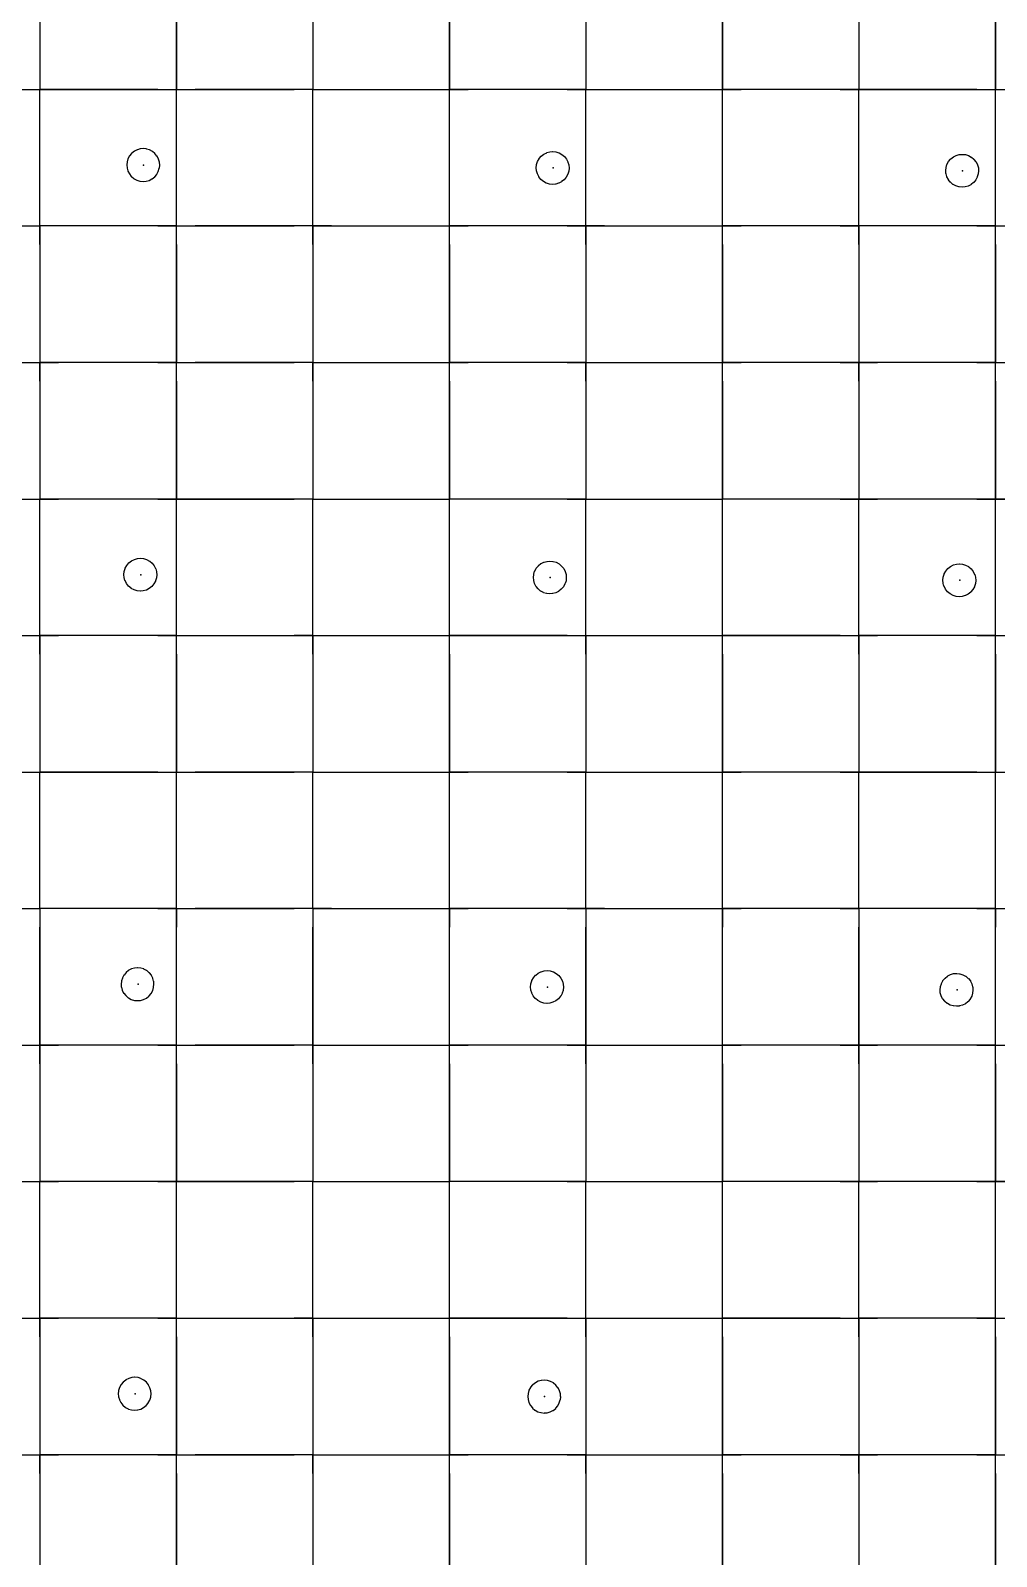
# Model space of a CAD drawing. Header units: metres. Extents: x 0 to 438, y -24 to 612.
# Drawn here: x 197.4 to 261.1, y 317.3 to 417.9 of the extents above; entities that cross this region are included whole.
import ezdxf

# ---------------------------------------------------------------- set-up
doc = ezdxf.new("R2010")
doc.units = ezdxf.units.M
doc.layers.add('LAYER_01_CUT', color=7, linetype='Continuous')
doc.layers.add('LAYER_04_GRID', color=7, linetype='Continuous')

msp = doc.modelspace()

# ---------------------------------------------------------------- linework, layer by layer
at = {"layer": 'LAYER_01_CUT'}
for points in [[(198, 424.23), (198, 423), (198, 415.23), (198, 414), (199.23, 414), (207, 414), (207, 415.23), (207, 423), (207, 424.23), (207, 432), (207, 433.23)], [(216, 424.23), (216, 423), (216, 415.23), (216, 414), (217.23, 414), (225, 414), (225, 415.23), (225, 423), (225, 424.23), (225, 432), (225, 433.23)], [(234, 424.23), (234, 423), (234, 415.23), (234, 414), (235.23, 414), (243, 414), (243, 415.23), (243, 423), (243, 424.23), (243, 432), (243, 433.23)], [(252, 424.23), (252, 423), (252, 415.23), (252, 414), (253.23, 414), (261, 414), (261, 415.23), (261, 423), (261, 424.23), (261, 432), (261, 433.23)], [(198, 421.77), (198, 414)], [(207, 421.77), (207, 414)], [(216, 421.77), (216, 414)], [(225, 421.77), (225, 414)], [(234, 421.77), (234, 414)], [(243, 421.77), (243, 414)], [(252, 421.77), (252, 414)], [(261, 421.77), (261, 414)], [(190.23, 414), (198, 414)], [(196.77, 414), (198, 414)], [(205.77, 414), (198, 414)], [(198, 406.23), (198, 414)], [(198, 412.77), (198, 414)], [(205.77, 414), (207, 414)], [(207, 406.23), (207, 414)], [(207, 412.77), (207, 414)], [(207, 414), (208.23, 414)], [(207, 414), (214.77, 414)], [(216, 414), (208.23, 414)], [(216, 414), (214.77, 414)], [(216, 406.23), (216, 414)], [(216, 412.77), (216, 414)], [(216, 414), (223.77, 414)], [(223.77, 414), (225, 414)], [(232.77, 414), (225, 414)], [(225, 406.23), (225, 414)], [(225, 412.77), (225, 414)], [(225, 414), (226.23, 414)], [(234, 414), (226.23, 414)], [(232.77, 414), (234, 414)], [(234, 406.23), (234, 414)], [(234, 412.77), (234, 414)], [(234, 414), (241.77, 414)], [(241.77, 414), (243, 414)], [(250.77, 414), (243, 414)], [(243, 406.23), (243, 414)], [(243, 412.77), (243, 414)], [(243, 414), (244.23, 414)], [(252, 414), (244.23, 414)], [(250.77, 414), (252, 414)], [(259.77, 414), (252, 414)], [(252, 406.23), (252, 414)], [(252, 412.77), (252, 414)], [(259.77, 414), (261, 414)], [(261, 406.23), (261, 414)], [(261, 412.77), (261, 414)], [(261, 414), (262.23, 414)], [(261, 414), (268.77, 414)], [(198, 405), (198, 412.77)], [(207, 405), (207, 412.77)], [(216, 405), (216, 412.77)], [(225, 405), (225, 412.77)], [(234, 405), (234, 412.77)], [(243, 405), (243, 412.77)], [(252, 405), (252, 412.77)], [(261, 405), (261, 412.77)], [(204.06, 409.79), (204.05, 409.78), (203.92, 409.62), (203.91, 409.62), (203.81, 409.43), (203.81, 409.42), (203.75, 409.23), (203.75, 409.22), (203.73, 409.02), (203.73, 409.01), (203.75, 408.83), (203.75, 408.82), (203.8, 408.63), (203.8, 408.62), (203.9, 408.43), (203.9, 408.43), (204.03, 408.26), (204.04, 408.25), (204.2, 408.12), (204.21, 408.11), (204.39, 408.01), (204.4, 408.01), (204.6, 407.95), (204.61, 407.95), (204.81, 407.93), (204.81, 407.93), (205, 407.95), (205.01, 407.95), (205.2, 408), (205.21, 408), (205.39, 408.1), (205.4, 408.1), (205.57, 408.23), (205.57, 408.24), (205.71, 408.4), (205.71, 408.41), (205.81, 408.59), (205.81, 408.6), (205.87, 408.8), (205.88, 408.81), (205.9, 409), (205.9, 409.01), (205.88, 409.2), (205.88, 409.21), (205.82, 409.4), (205.82, 409.41), (205.73, 409.59), (205.72, 409.6), (205.59, 409.77), (205.59, 409.77), (205.42, 409.91), (205.42, 409.91), (205.23, 410.01), (205.22, 410.01), (205.03, 410.07), (205.02, 410.08), (204.82, 410.1), (204.81, 410.1), (204.63, 410.08), (204.62, 410.08), (204.43, 410.02), (204.42, 410.02), (204.23, 409.93), (204.23, 409.92), (204.06, 409.79)], [(232.39, 407.91), (232.21, 407.82), (232.2, 407.81), (232.01, 407.76), (232, 407.76), (231.81, 407.74), (231.8, 407.74), (231.61, 407.76), (231.6, 407.76), (231.4, 407.82), (231.39, 407.83), (231.21, 407.93), (231.2, 407.93), (231.04, 408.07), (231.03, 408.07), (230.9, 408.24), (230.9, 408.25), (230.8, 408.43), (230.8, 408.44), (230.75, 408.63), (230.75, 408.64), (230.73, 408.83), (230.73, 408.83), (230.75, 409.03), (230.75, 409.04), (230.81, 409.24), (230.81, 409.24), (230.91, 409.43), (230.92, 409.44), (231.05, 409.6), (231.06, 409.61), (231.23, 409.74), (231.23, 409.74), (231.42, 409.83), (231.43, 409.84), (231.62, 409.89), (231.62, 409.89), (231.81, 409.91), (231.82, 409.91), (232.02, 409.89), (232.03, 409.89), (232.22, 409.83), (232.23, 409.83), (232.42, 409.72), (232.42, 409.72), (232.58, 409.58), (232.59, 409.58), (232.72, 409.41), (232.73, 409.41), (232.82, 409.22), (232.82, 409.21), (232.88, 409.02), (232.88, 409.01), (232.89, 408.83), (232.9, 408.82), (232.88, 408.62), (232.87, 408.61), (232.81, 408.42), (232.81, 408.41), (232.71, 408.22), (232.71, 408.22), (232.57, 408.05), (232.56, 408.05), (232.4, 407.92), (232.39, 407.91)], [(259.03, 409.7), (259.22, 409.64), (259.23, 409.64), (259.41, 409.54), (259.42, 409.53), (259.58, 409.4), (259.59, 409.39), (259.72, 409.23), (259.73, 409.22), (259.82, 409.03), (259.82, 409.03), (259.88, 408.83), (259.88, 408.83), (259.89, 408.64), (259.89, 408.63), (259.87, 408.43), (259.87, 408.43), (259.81, 408.23), (259.81, 408.22), (259.71, 408.04), (259.71, 408.03), (259.57, 407.87), (259.56, 407.86), (259.4, 407.73), (259.39, 407.72), (259.21, 407.63), (259.2, 407.63), (259.01, 407.57), (259, 407.57), (258.81, 407.56), (258.8, 407.56), (258.61, 407.58), (258.6, 407.58), (258.4, 407.64), (258.39, 407.64), (258.21, 407.74), (258.2, 407.74), (258.04, 407.88), (258.03, 407.89), (257.9, 408.05), (257.9, 408.06), (257.8, 408.24), (257.8, 408.25), (257.75, 408.44), (257.74, 408.45), (257.73, 408.64), (257.73, 408.65), (257.75, 408.85), (257.75, 408.85), (257.81, 409.05), (257.81, 409.06), (257.91, 409.24), (257.92, 409.25), (258.05, 409.41), (258.06, 409.42), (258.23, 409.55), (258.23, 409.55), (258.42, 409.65), (258.42, 409.65), (258.62, 409.7), (258.62, 409.71), (258.81, 409.72), (258.82, 409.72), (259.02, 409.7), (259.03, 409.7)], [(199.23, 405), (198, 405), (198, 406.23)], [(208.23, 387), (207, 387), (207, 388.23), (207, 396), (207, 397.23), (207, 405), (207, 406.23)], [(217.23, 405), (216, 405), (216, 406.23)], [(226.23, 387), (225, 387), (225, 388.23), (225, 396), (225, 397.23), (225, 405), (225, 406.23)], [(235.23, 405), (234, 405), (234, 406.23)], [(244.23, 387), (243, 387), (243, 388.23), (243, 396), (243, 397.23), (243, 405), (243, 406.23)], [(253.23, 405), (252, 405), (252, 406.23)], [(262.23, 387), (261, 387), (261, 388.23), (261, 396), (261, 397.23), (261, 405), (261, 406.23)], [(190.23, 405), (198, 405)], [(196.77, 405), (198, 405)], [(205.77, 405), (198, 405)], [(198, 403.77), (198, 405)], [(198, 405), (198, 397.23)], [(207, 405), (199.23, 405)], [(205.77, 405), (207, 405)], [(207, 403.77), (207, 405)], [(207, 405), (208.23, 405)], [(207, 405), (214.77, 405)], [(216, 405), (208.23, 405)], [(216, 405), (214.77, 405)], [(216, 403.77), (216, 405)], [(216, 405), (216, 397.23)], [(216, 405), (223.77, 405)], [(217.23, 405), (225, 405)], [(223.77, 405), (225, 405)], [(232.77, 405), (225, 405)], [(225, 403.77), (225, 405)], [(225, 405), (226.23, 405)], [(234, 405), (226.23, 405)], [(232.77, 405), (234, 405)], [(234, 403.77), (234, 405)], [(234, 405), (234, 397.23)], [(234, 405), (241.77, 405)], [(235.23, 405), (243, 405)], [(241.77, 405), (243, 405)], [(250.77, 405), (243, 405)], [(243, 403.77), (243, 405)], [(243, 405), (244.23, 405)], [(252, 405), (244.23, 405)], [(250.77, 405), (252, 405)], [(259.77, 405), (252, 405)], [(252, 403.77), (252, 405)], [(252, 405), (252, 397.23)], [(261, 405), (253.23, 405)], [(259.77, 405), (261, 405)], [(261, 403.77), (261, 405)], [(261, 405), (262.23, 405)], [(261, 405), (268.77, 405)], [(198, 403.77), (198, 396)], [(207, 403.77), (207, 396)], [(216, 403.77), (216, 396)], [(225, 403.77), (225, 396)], [(234, 403.77), (234, 396)], [(243, 403.77), (243, 396)], [(252, 403.77), (252, 396)], [(261, 403.77), (261, 396)], [(198, 397.23), (198, 396), (198, 388.23), (198, 387), (199.23, 387)], [(216, 397.23), (216, 396), (216, 388.23), (216, 387), (217.23, 387)], [(234, 397.23), (234, 396), (234, 388.23), (234, 387), (235.23, 387)], [(252, 397.23), (252, 396), (252, 388.23), (252, 387), (253.23, 387)], [(190.23, 396), (198, 396)], [(196.77, 396), (198, 396)], [(205.77, 396), (198, 396)], [(198, 394.77), (198, 396)], [(198, 396), (199.23, 396)], [(207, 396), (199.23, 396)], [(205.77, 396), (207, 396)], [(207, 394.77), (207, 396)], [(207, 396), (208.23, 396)], [(207, 396), (214.77, 396)], [(216, 396), (208.23, 396)], [(216, 396), (214.77, 396)], [(216, 394.77), (216, 396)], [(216, 396), (217.23, 396)], [(216, 396), (223.77, 396)], [(217.23, 396), (225, 396)], [(223.77, 396), (225, 396)], [(232.77, 396), (225, 396)], [(225, 394.77), (225, 396)], [(225, 396), (226.23, 396)], [(234, 396), (226.23, 396)], [(232.77, 396), (234, 396)], [(234, 394.77), (234, 396)], [(234, 396), (235.23, 396)], [(234, 396), (241.77, 396)], [(235.23, 396), (243, 396)], [(241.77, 396), (243, 396)], [(250.77, 396), (243, 396)], [(243, 394.77), (243, 396)], [(243, 396), (244.23, 396)], [(252, 396), (244.23, 396)], [(250.77, 396), (252, 396)], [(259.77, 396), (252, 396)], [(252, 394.77), (252, 396)], [(252, 396), (253.23, 396)], [(261, 396), (253.23, 396)], [(259.77, 396), (261, 396)], [(261, 394.77), (261, 396)], [(261, 396), (262.23, 396)], [(261, 396), (268.77, 396)], [(198, 394.77), (198, 387)], [(207, 394.77), (207, 387)], [(216, 394.77), (216, 387)], [(225, 394.77), (225, 387)], [(234, 394.77), (234, 387)], [(243, 394.77), (243, 387)], [(252, 394.77), (252, 387)], [(261, 394.77), (261, 387)], [(190.23, 387), (198, 387)], [(196.77, 387), (198, 387)], [(205.77, 387), (198, 387)], [(198, 379.23), (198, 387)], [(198, 385.77), (198, 387)], [(207, 387), (199.23, 387)], [(205.77, 387), (207, 387)], [(207, 379.23), (207, 387)], [(207, 385.77), (207, 387)], [(207, 387), (214.77, 387)], [(216, 387), (208.23, 387)], [(216, 387), (214.77, 387)], [(216, 379.23), (216, 387)], [(216, 385.77), (216, 387)], [(216, 387), (223.77, 387)], [(217.23, 387), (225, 387)], [(223.77, 387), (225, 387)], [(232.77, 387), (225, 387)], [(225, 379.23), (225, 387)], [(225, 385.77), (225, 387)], [(234, 387), (226.23, 387)], [(232.77, 387), (234, 387)], [(234, 379.23), (234, 387)], [(234, 385.77), (234, 387)], [(234, 387), (241.77, 387)], [(235.23, 387), (243, 387)], [(241.77, 387), (243, 387)], [(250.77, 387), (243, 387)], [(243, 379.23), (243, 387)], [(243, 385.77), (243, 387)], [(252, 387), (244.23, 387)], [(250.77, 387), (252, 387)], [(259.77, 387), (252, 387)], [(252, 379.23), (252, 387)], [(252, 385.77), (252, 387)], [(261, 387), (253.23, 387)], [(259.77, 387), (261, 387)], [(261, 379.23), (261, 387)], [(261, 385.77), (261, 387)], [(261, 387), (268.77, 387)], [(198, 378), (198, 385.77)], [(207, 378), (207, 385.77)], [(216, 378), (216, 385.77)], [(225, 378), (225, 385.77)], [(234, 378), (234, 385.77)], [(243, 378), (243, 385.77)], [(252, 378), (252, 385.77)], [(261, 378), (261, 385.77)], [(203.56, 381.82), (203.56, 381.83), (203.54, 382.01), (203.54, 382.02), (203.56, 382.22), (203.56, 382.23), (203.62, 382.42), (203.63, 382.43), (203.73, 382.62), (203.73, 382.62), (203.87, 382.79), (203.87, 382.79), (204.04, 382.92), (204.05, 382.93), (204.23, 383.02), (204.24, 383.02), (204.43, 383.08), (204.44, 383.08), (204.63, 383.1), (204.63, 383.1), (204.83, 383.08), (204.84, 383.07), (205.04, 383.01), (205.04, 383.01), (205.23, 382.91), (205.24, 382.91), (205.4, 382.77), (205.41, 382.77), (205.54, 382.6), (205.54, 382.59), (205.63, 382.41), (205.64, 382.4), (205.69, 382.21), (205.69, 382.2), (205.71, 382.01), (205.71, 382.01), (205.69, 381.81), (205.69, 381.8), (205.63, 381.6), (205.63, 381.59), (205.52, 381.41), (205.52, 381.4), (205.38, 381.24), (205.38, 381.23), (205.21, 381.1), (205.21, 381.1), (205.02, 381), (205.01, 381), (204.82, 380.95), (204.81, 380.95), (204.63, 380.93), (204.62, 380.93), (204.42, 380.95), (204.41, 380.95), (204.22, 381.01), (204.21, 381.01), (204.02, 381.11), (204.02, 381.12), (203.85, 381.25), (203.85, 381.26), (203.72, 381.43), (203.71, 381.43), (203.62, 381.62), (203.61, 381.63), (203.56, 381.82)], [(232.2, 380.91), (232.02, 380.82), (232.01, 380.81), (231.82, 380.76), (231.81, 380.76), (231.63, 380.74), (231.62, 380.74), (231.42, 380.76), (231.41, 380.76), (231.21, 380.82), (231.21, 380.83), (231.02, 380.93), (231.01, 380.93), (230.85, 381.07), (230.85, 381.07), (230.72, 381.24), (230.71, 381.25), (230.62, 381.43), (230.61, 381.44), (230.56, 381.63), (230.56, 381.64), (230.54, 381.83), (230.54, 381.83), (230.56, 382.03), (230.56, 382.04), (230.62, 382.24), (230.63, 382.25), (230.73, 382.43), (230.73, 382.44), (230.87, 382.6), (230.87, 382.61), (231.04, 382.74), (231.05, 382.74), (231.23, 382.83), (231.24, 382.84), (231.43, 382.89), (231.44, 382.89), (231.62, 382.91), (231.63, 382.91), (231.83, 382.89), (231.84, 382.89), (232.04, 382.83), (232.04, 382.83), (232.23, 382.73), (232.24, 382.72), (232.4, 382.58), (232.4, 382.58), (232.54, 382.41), (232.54, 382.41), (232.63, 382.22), (232.64, 382.21), (232.69, 382.02), (232.69, 382.01), (232.71, 381.83), (232.71, 381.82), (232.69, 381.62), (232.69, 381.61), (232.63, 381.42), (232.62, 381.41), (232.52, 381.22), (232.52, 381.22), (232.38, 381.05), (232.38, 381.05), (232.21, 380.92), (232.2, 380.91)], [(257.87, 382.41), (257.87, 382.42), (258.04, 382.55), (258.05, 382.56), (258.23, 382.65), (258.24, 382.65), (258.43, 382.7), (258.44, 382.71), (258.62, 382.72), (258.63, 382.72), (258.83, 382.7), (258.84, 382.7), (259.03, 382.64), (259.04, 382.64), (259.23, 382.54), (259.24, 382.53), (259.4, 382.4), (259.4, 382.39), (259.53, 382.23), (259.54, 382.22), (259.63, 382.03), (259.64, 382.03), (259.69, 381.84), (259.69, 381.83), (259.71, 381.64), (259.71, 381.63), (259.69, 381.43), (259.69, 381.43), (259.63, 381.23), (259.62, 381.22), (259.52, 381.04), (259.52, 381.03), (259.38, 380.87), (259.38, 380.86), (259.21, 380.73), (259.2, 380.72), (259.02, 380.63), (259.01, 380.63), (258.82, 380.58), (258.81, 380.57), (258.62, 380.56), (258.62, 380.56), (258.42, 380.58), (258.41, 380.58), (258.21, 380.64), (258.21, 380.64), (258.02, 380.74), (258.01, 380.75), (257.85, 380.88), (257.85, 380.89), (257.71, 381.05), (257.71, 381.06), (257.62, 381.25), (257.61, 381.25), (257.56, 381.44), (257.56, 381.45), (257.54, 381.64), (257.54, 381.65), (257.56, 381.85), (257.56, 381.85), (257.62, 382.05), (257.63, 382.06), (257.73, 382.24), (257.73, 382.25), (257.87, 382.41)], [(190.23, 378), (198, 378), (198, 379.23)], [(198, 370.23), (198, 369), (199.23, 369), (207, 369), (207, 370.23), (207, 378), (207, 379.23)], [(208.23, 378), (216, 378), (216, 379.23)], [(216, 370.23), (216, 369), (217.23, 369), (225, 369), (225, 370.23), (225, 378), (225, 379.23)], [(226.23, 378), (234, 378), (234, 379.23)], [(234, 370.23), (234, 369), (235.23, 369), (243, 369), (243, 370.23), (243, 378), (243, 379.23)], [(244.23, 378), (252, 378), (252, 379.23)], [(252, 370.23), (252, 369), (253.23, 369), (261, 369), (261, 370.23), (261, 378), (261, 379.23)], [(196.77, 378), (198, 378)], [(205.77, 378), (198, 378)], [(198, 376.77), (198, 378)], [(198, 378), (198, 370.23)], [(198, 378), (199.23, 378)], [(207, 378), (199.23, 378)], [(205.77, 378), (207, 378)], [(207, 376.77), (207, 378)], [(207, 378), (208.23, 378)], [(207, 378), (214.77, 378)], [(216, 378), (214.77, 378)], [(216, 376.77), (216, 378)], [(216, 378), (216, 370.23)], [(216, 378), (217.23, 378)], [(216, 378), (223.77, 378)], [(217.23, 378), (225, 378)], [(223.77, 378), (225, 378)], [(232.77, 378), (225, 378)], [(225, 376.77), (225, 378)], [(225, 378), (226.23, 378)], [(232.77, 378), (234, 378)], [(234, 376.77), (234, 378)], [(234, 378), (234, 370.23)], [(234, 378), (235.23, 378)], [(234, 378), (241.77, 378)], [(235.23, 378), (243, 378)], [(241.77, 378), (243, 378)], [(250.77, 378), (243, 378)], [(243, 376.77), (243, 378)], [(243, 378), (244.23, 378)], [(250.77, 378), (252, 378)], [(259.77, 378), (252, 378)], [(252, 376.77), (252, 378)], [(252, 378), (252, 370.23)], [(252, 378), (253.23, 378)], [(261, 378), (253.23, 378)], [(259.77, 378), (261, 378)], [(261, 376.77), (261, 378)], [(261, 378), (262.23, 378)], [(261, 378), (268.77, 378)], [(198, 376.77), (198, 369)], [(207, 376.77), (207, 369)], [(216, 376.77), (216, 369)], [(225, 376.77), (225, 369)], [(234, 376.77), (234, 369)], [(243, 376.77), (243, 369)], [(252, 376.77), (252, 369)], [(261, 376.77), (261, 369)], [(190.23, 369), (198, 369)], [(196.77, 369), (198, 369)], [(205.77, 369), (198, 369)], [(198, 361.23), (198, 369)], [(198, 367.77), (198, 369)], [(205.77, 369), (207, 369)], [(207, 361.23), (207, 369)], [(207, 367.77), (207, 369)], [(207, 369), (208.23, 369)], [(207, 369), (214.77, 369)], [(216, 369), (208.23, 369)], [(216, 369), (214.77, 369)], [(216, 361.23), (216, 369)], [(216, 367.77), (216, 369)], [(216, 369), (223.77, 369)], [(223.77, 369), (225, 369)], [(232.77, 369), (225, 369)], [(225, 361.23), (225, 369)], [(225, 367.77), (225, 369)], [(225, 369), (226.23, 369)], [(234, 369), (226.23, 369)], [(232.77, 369), (234, 369)], [(234, 361.23), (234, 369)], [(234, 367.77), (234, 369)], [(234, 369), (241.77, 369)], [(241.77, 369), (243, 369)], [(250.77, 369), (243, 369)], [(243, 361.23), (243, 369)], [(243, 367.77), (243, 369)], [(243, 369), (244.23, 369)], [(252, 369), (244.23, 369)], [(250.77, 369), (252, 369)], [(259.77, 369), (252, 369)], [(252, 361.23), (252, 369)], [(252, 367.77), (252, 369)], [(259.77, 369), (261, 369)], [(261, 361.23), (261, 369)], [(261, 367.77), (261, 369)], [(261, 369), (262.23, 369)], [(261, 369), (268.77, 369)], [(198, 360), (198, 367.77)], [(207, 360), (207, 367.77)], [(216, 360), (216, 367.77)], [(225, 360), (225, 367.77)], [(234, 360), (234, 367.77)], [(243, 360), (243, 367.77)], [(252, 360), (252, 367.77)], [(261, 360), (261, 367.77)], [(199.23, 360), (198, 360), (198, 361.23)], [(208.23, 342), (207, 342), (207, 343.23), (207, 351), (207, 352.23), (207, 360), (207, 361.23)], [(217.23, 360), (216, 360), (216, 361.23)], [(226.23, 342), (225, 342), (225, 343.23), (225, 351), (225, 352.23), (225, 360), (225, 361.23)], [(235.23, 360), (234, 360), (234, 361.23)], [(244.23, 342), (243, 342), (243, 343.23), (243, 351), (243, 352.23), (243, 360), (243, 361.23)], [(253.23, 360), (252, 360), (252, 361.23)], [(262.23, 342), (261, 342), (261, 343.23), (261, 351), (261, 352.23), (261, 360), (261, 361.23)], [(190.23, 360), (198, 360)], [(196.77, 360), (198, 360)], [(205.77, 360), (198, 360)], [(198, 360), (198, 352.23)], [(198, 360), (198, 358.77)], [(207, 360), (199.23, 360)], [(205.77, 360), (207, 360)], [(207, 360), (207, 358.77)], [(207, 360), (208.23, 360)], [(207, 360), (214.77, 360)], [(216, 360), (208.23, 360)], [(216, 360), (214.77, 360)], [(216, 360), (216, 352.23)], [(216, 360), (216, 358.77)], [(216, 360), (223.77, 360)], [(217.23, 360), (225, 360)], [(223.77, 360), (225, 360)], [(232.77, 360), (225, 360)], [(225, 360), (225, 358.77)], [(225, 360), (226.23, 360)], [(234, 360), (226.23, 360)], [(232.77, 360), (234, 360)], [(234, 360), (234, 352.23)], [(234, 360), (234, 358.77)], [(234, 360), (241.77, 360)], [(235.23, 360), (243, 360)], [(241.77, 360), (243, 360)], [(250.77, 360), (243, 360)], [(243, 360), (243, 358.77)], [(243, 360), (244.23, 360)], [(252, 360), (244.23, 360)], [(250.77, 360), (252, 360)], [(259.77, 360), (252, 360)], [(252, 360), (252, 352.23)], [(252, 360), (252, 358.77)], [(261, 360), (253.23, 360)], [(259.77, 360), (261, 360)], [(261, 360), (261, 358.77)], [(261, 360), (262.23, 360)], [(261, 360), (268.77, 360)], [(198, 351), (198, 358.77)], [(207, 351), (207, 358.77)], [(216, 351), (216, 358.77)], [(225, 351), (225, 358.77)], [(234, 351), (234, 358.77)], [(243, 351), (243, 358.77)], [(252, 351), (252, 358.77)], [(261, 351), (261, 358.77)], [(203.44, 355.43), (203.44, 355.42), (203.38, 355.23), (203.38, 355.22), (203.36, 355.02), (203.36, 355.01), (203.37, 354.83), (203.38, 354.82), (203.43, 354.63), (203.43, 354.62), (203.52, 354.43), (203.53, 354.43), (203.66, 354.26), (203.67, 354.26), (203.83, 354.12), (203.84, 354.11), (204.02, 354.01), (204.03, 354.01), (204.23, 353.95), (204.23, 353.95), (204.43, 353.93), (204.44, 353.93), (204.63, 353.95), (204.64, 353.95), (204.83, 354), (204.83, 354.01), (205.02, 354.1), (205.03, 354.1), (205.19, 354.23), (205.2, 354.24), (205.33, 354.4), (205.34, 354.41), (205.44, 354.6), (205.44, 354.6), (205.5, 354.8), (205.5, 354.81), (205.52, 355.01), (205.52, 355.01), (205.51, 355.2), (205.5, 355.21), (205.45, 355.4), (205.45, 355.41), (205.36, 355.59), (205.35, 355.6), (205.22, 355.77), (205.21, 355.77), (205.05, 355.91), (205.04, 355.91), (204.86, 356.01), (204.85, 356.02), (204.65, 356.08), (204.65, 356.08), (204.45, 356.1), (204.44, 356.1), (204.25, 356.08), (204.24, 356.08), (204.05, 356.03), (204.05, 356.02), (203.86, 355.93), (203.85, 355.92), (203.69, 355.79), (203.68, 355.79), (203.55, 355.62), (203.54, 355.62), (203.44, 355.43)], [(232.52, 354.82), (232.5, 354.62), (232.5, 354.61), (232.44, 354.42), (232.44, 354.41), (232.34, 354.22), (232.33, 354.22), (232.2, 354.05), (232.19, 354.05), (232.03, 353.92), (232.02, 353.91), (231.83, 353.82), (231.83, 353.82), (231.63, 353.76), (231.63, 353.76), (231.44, 353.74), (231.43, 353.74), (231.23, 353.76), (231.22, 353.77), (231.03, 353.83), (231.02, 353.83), (230.84, 353.93), (230.83, 353.93), (230.67, 354.07), (230.66, 354.07), (230.53, 354.24), (230.52, 354.25), (230.43, 354.43), (230.43, 354.44), (230.37, 354.63), (230.37, 354.64), (230.36, 354.83), (230.36, 354.83), (230.38, 355.03), (230.38, 355.04), (230.44, 355.24), (230.44, 355.25), (230.54, 355.43), (230.54, 355.44), (230.68, 355.6), (230.69, 355.61), (230.85, 355.74), (230.86, 355.74), (231.04, 355.84), (231.05, 355.84), (231.24, 355.89), (231.25, 355.89), (231.44, 355.91), (231.45, 355.91), (231.65, 355.89), (231.65, 355.89), (231.85, 355.83), (231.86, 355.83), (232.04, 355.73), (232.05, 355.72), (232.21, 355.59), (232.22, 355.58), (232.35, 355.41), (232.35, 355.41), (232.45, 355.22), (232.45, 355.21), (232.5, 355.02), (232.51, 355.01), (232.52, 354.83), (232.52, 354.82)], [(259.02, 353.73), (258.83, 353.63), (258.83, 353.63), (258.63, 353.58), (258.63, 353.57), (258.44, 353.56), (258.43, 353.56), (258.23, 353.58), (258.22, 353.58), (258.03, 353.64), (258.02, 353.64), (257.84, 353.74), (257.83, 353.75), (257.67, 353.88), (257.66, 353.89), (257.53, 354.05), (257.52, 354.06), (257.43, 354.25), (257.43, 354.25), (257.37, 354.45), (257.37, 354.45), (257.36, 354.64), (257.36, 354.65), (257.38, 354.85), (257.38, 354.86), (257.44, 355.05), (257.44, 355.06), (257.54, 355.24), (257.54, 355.25), (257.68, 355.41), (257.69, 355.42), (257.85, 355.55), (257.86, 355.56), (258.04, 355.65), (258.05, 355.65), (258.24, 355.71), (258.25, 355.71), (258.44, 355.72), (258.45, 355.72), (258.64, 355.7), (258.65, 355.7), (258.85, 355.64), (258.86, 355.64), (259.04, 355.54), (259.05, 355.54), (259.21, 355.4), (259.22, 355.39), (259.35, 355.23), (259.35, 355.22), (259.45, 355.04), (259.45, 355.03), (259.5, 354.84), (259.51, 354.83), (259.52, 354.64), (259.52, 354.63), (259.5, 354.43), (259.5, 354.43), (259.44, 354.23), (259.44, 354.22), (259.34, 354.04), (259.33, 354.03), (259.2, 353.87), (259.19, 353.86), (259.03, 353.73), (259.02, 353.73)], [(198, 352.23), (198, 351), (198, 343.23), (198, 342), (199.23, 342)], [(216, 352.23), (216, 351), (216, 343.23), (216, 342), (217.23, 342)], [(234, 352.23), (234, 351), (234, 343.23), (234, 342), (235.23, 342)], [(252, 352.23), (252, 351), (252, 343.23), (252, 342), (253.23, 342)], [(190.23, 351), (198, 351)], [(196.77, 351), (198, 351)], [(205.77, 351), (198, 351)], [(198, 349.77), (198, 351)], [(198, 351), (199.23, 351)], [(207, 351), (199.23, 351)], [(205.77, 351), (207, 351)], [(207, 349.77), (207, 351)], [(207, 351), (208.23, 351)], [(207, 351), (214.77, 351)], [(216, 351), (208.23, 351)], [(216, 351), (214.77, 351)], [(216, 349.77), (216, 351)], [(216, 351), (217.23, 351)], [(216, 351), (223.77, 351)], [(217.23, 351), (225, 351)], [(223.77, 351), (225, 351)], [(232.77, 351), (225, 351)], [(225, 349.77), (225, 351)], [(225, 351), (226.23, 351)], [(234, 351), (226.23, 351)], [(232.77, 351), (234, 351)], [(234, 349.77), (234, 351)], [(234, 351), (235.23, 351)], [(234, 351), (241.77, 351)], [(235.23, 351), (243, 351)], [(241.77, 351), (243, 351)], [(250.77, 351), (243, 351)], [(243, 349.77), (243, 351)], [(243, 351), (244.23, 351)], [(252, 351), (244.23, 351)], [(250.77, 351), (252, 351)], [(259.77, 351), (252, 351)], [(252, 349.77), (252, 351)], [(252, 351), (253.23, 351)], [(261, 351), (253.23, 351)], [(259.77, 351), (261, 351)], [(261, 349.77), (261, 351)], [(261, 351), (262.23, 351)], [(261, 351), (268.77, 351)], [(198, 349.77), (198, 342)], [(207, 349.77), (207, 342)], [(216, 349.77), (216, 342)], [(225, 349.77), (225, 342)], [(234, 349.77), (234, 342)], [(243, 349.77), (243, 342)], [(252, 349.77), (252, 342)], [(261, 349.77), (261, 342)], [(190.23, 342), (198, 342)], [(196.77, 342), (198, 342)], [(205.77, 342), (198, 342)], [(198, 334.23), (198, 342)], [(198, 340.77), (198, 342)], [(207, 342), (199.23, 342)], [(205.77, 342), (207, 342)], [(207, 334.23), (207, 342)], [(207, 340.77), (207, 342)], [(207, 342), (214.77, 342)], [(216, 342), (208.23, 342)], [(216, 342), (214.77, 342)], [(216, 334.23), (216, 342)], [(216, 340.77), (216, 342)], [(216, 342), (223.77, 342)], [(217.23, 342), (225, 342)], [(223.77, 342), (225, 342)], [(232.77, 342), (225, 342)], [(225, 334.23), (225, 342)], [(225, 340.77), (225, 342)], [(234, 342), (226.23, 342)], [(232.77, 342), (234, 342)], [(234, 334.23), (234, 342)], [(234, 340.77), (234, 342)], [(234, 342), (241.77, 342)], [(235.23, 342), (243, 342)], [(241.77, 342), (243, 342)], [(250.77, 342), (243, 342)], [(243, 334.23), (243, 342)], [(243, 340.77), (243, 342)], [(252, 342), (244.23, 342)], [(250.77, 342), (252, 342)], [(259.77, 342), (252, 342)], [(252, 334.23), (252, 342)], [(252, 340.77), (252, 342)], [(261, 342), (253.23, 342)], [(259.77, 342), (261, 342)], [(261, 334.23), (261, 342)], [(261, 340.77), (261, 342)], [(261, 342), (268.77, 342)], [(198, 333), (198, 340.77)], [(207, 333), (207, 340.77)], [(216, 333), (216, 340.77)], [(225, 333), (225, 340.77)], [(234, 333), (234, 340.77)], [(243, 333), (243, 340.77)], [(252, 333), (252, 340.77)], [(261, 333), (261, 340.77)], [(190.23, 333), (198, 333), (198, 334.23)], [(198, 325.23), (198, 324), (198, 316.23), (198, 315), (199.23, 315), (207, 315), (207, 316.23), (207, 324), (207, 325.23), (207, 333), (207, 334.23)], [(208.23, 333), (216, 333), (216, 334.23)], [(216, 325.23), (216, 324), (216, 316.23), (216, 315), (217.23, 315), (225, 315), (225, 316.23), (225, 324), (225, 325.23), (225, 333), (225, 334.23)], [(226.23, 333), (234, 333), (234, 334.23)], [(234, 325.23), (234, 324), (234, 316.23), (234, 315), (235.23, 315), (243, 315), (243, 316.23), (243, 324), (243, 325.23), (243, 333), (243, 334.23)], [(244.23, 333), (252, 333), (252, 334.23)], [(252, 325.23), (252, 324), (252, 316.23), (252, 315), (253.23, 315), (261, 315), (261, 316.23), (261, 324), (261, 325.23), (261, 333), (261, 334.23)], [(196.77, 333), (198, 333)], [(205.77, 333), (198, 333)], [(198, 331.77), (198, 333)], [(198, 333), (198, 325.23)], [(198, 333), (199.23, 333)], [(207, 333), (199.23, 333)], [(205.77, 333), (207, 333)], [(207, 331.77), (207, 333)], [(207, 333), (208.23, 333)], [(207, 333), (214.77, 333)], [(216, 333), (214.77, 333)], [(216, 331.77), (216, 333)], [(216, 333), (216, 325.23)], [(216, 333), (217.23, 333)], [(216, 333), (223.77, 333)], [(217.23, 333), (225, 333)], [(223.77, 333), (225, 333)], [(232.77, 333), (225, 333)], [(225, 331.77), (225, 333)], [(225, 333), (226.23, 333)], [(232.77, 333), (234, 333)], [(234, 331.77), (234, 333)], [(234, 333), (234, 325.23)], [(234, 333), (235.23, 333)], [(234, 333), (241.77, 333)], [(235.23, 333), (243, 333)], [(241.77, 333), (243, 333)], [(250.77, 333), (243, 333)], [(243, 331.77), (243, 333)], [(243, 333), (244.23, 333)], [(250.77, 333), (252, 333)], [(259.77, 333), (252, 333)], [(252, 331.77), (252, 333)], [(252, 333), (252, 325.23)], [(252, 333), (253.23, 333)], [(261, 333), (253.23, 333)], [(259.77, 333), (261, 333)], [(261, 331.77), (261, 333)], [(261, 333), (262.23, 333)], [(261, 333), (268.77, 333)], [(198, 331.77), (198, 324)], [(207, 331.77), (207, 324)], [(216, 331.77), (216, 324)], [(225, 331.77), (225, 324)], [(234, 331.77), (234, 324)], [(243, 331.77), (243, 324)], [(252, 331.77), (252, 324)], [(261, 331.77), (261, 324)], [(203.25, 328.42), (203.19, 328.23), (203.19, 328.22), (203.17, 328.02), (203.17, 328.01), (203.19, 327.83), (203.19, 327.82), (203.24, 327.63), (203.24, 327.62), (203.34, 327.43), (203.34, 327.43), (203.47, 327.26), (203.48, 327.26), (203.64, 327.12), (203.65, 327.12), (203.83, 327.02), (203.84, 327.01), (204.04, 326.95), (204.05, 326.95), (204.25, 326.93), (204.25, 326.93), (204.44, 326.95), (204.45, 326.95), (204.64, 327), (204.65, 327.01), (204.83, 327.1), (204.84, 327.1), (205.01, 327.24), (205.01, 327.24), (205.15, 327.4), (205.15, 327.41), (205.25, 327.6), (205.25, 327.6), (205.32, 327.8), (205.32, 327.81), (205.34, 328.01), (205.34, 328.01), (205.32, 328.2), (205.32, 328.21), (205.26, 328.4), (205.26, 328.41), (205.17, 328.59), (205.16, 328.6), (205.03, 328.77), (205.03, 328.77), (204.86, 328.91), (204.86, 328.91), (204.67, 329.01), (204.66, 329.02), (204.47, 329.08), (204.46, 329.08), (204.26, 329.1), (204.25, 329.1), (204.07, 329.08), (204.06, 329.08), (203.87, 329.03), (203.86, 329.02), (203.67, 328.93), (203.67, 328.92), (203.5, 328.79), (203.49, 328.79), (203.36, 328.62), (203.35, 328.62), (203.25, 328.43), (203.25, 328.42)], [(231.64, 326.82), (231.65, 326.82), (231.83, 326.91), (231.84, 326.92), (232.01, 327.05), (232.01, 327.06), (232.15, 327.22), (232.15, 327.22), (232.25, 327.41), (232.25, 327.42), (232.31, 327.61), (232.32, 327.62), (232.34, 327.82), (232.33, 327.83), (232.32, 328.02), (232.32, 328.02), (232.26, 328.21), (232.26, 328.22), (232.17, 328.41), (232.16, 328.41), (232.03, 328.58), (232.02, 328.59), (231.86, 328.72), (231.86, 328.73), (231.67, 328.83), (231.66, 328.83), (231.47, 328.89), (231.46, 328.89), (231.26, 328.91), (231.25, 328.91), (231.07, 328.89), (231.06, 328.89), (230.87, 328.84), (230.86, 328.84), (230.67, 328.74), (230.67, 328.74), (230.5, 328.61), (230.49, 328.6), (230.36, 328.44), (230.35, 328.43), (230.25, 328.25), (230.25, 328.24), (230.19, 328.04), (230.19, 328.03), (230.17, 327.84), (230.17, 327.83), (230.19, 327.64), (230.19, 327.63), (230.24, 327.44), (230.24, 327.43), (230.34, 327.25), (230.34, 327.24), (230.47, 327.08), (230.48, 327.07), (230.64, 326.93), (230.65, 326.93), (230.83, 326.83), (230.84, 326.83), (231.04, 326.77), (231.05, 326.77), (231.24, 326.74), (231.25, 326.75), (231.44, 326.76), (231.45, 326.76), (231.64, 326.82)], [(190.23, 324), (198, 324)], [(196.77, 324), (198, 324)], [(205.77, 324), (198, 324)], [(198, 322.77), (198, 324)], [(198, 324), (199.23, 324)], [(207, 324), (199.23, 324)], [(205.77, 324), (207, 324)], [(207, 322.77), (207, 324)], [(207, 324), (208.23, 324)], [(207, 324), (214.77, 324)], [(216, 324), (208.23, 324)], [(216, 324), (214.77, 324)], [(216, 322.77), (216, 324)], [(216, 324), (217.23, 324)], [(216, 324), (223.77, 324)], [(217.23, 324), (225, 324)], [(223.77, 324), (225, 324)], [(232.77, 324), (225, 324)], [(225, 322.77), (225, 324)], [(225, 324), (226.23, 324)], [(234, 324), (226.23, 324)], [(232.77, 324), (234, 324)], [(234, 322.77), (234, 324)], [(234, 324), (235.23, 324)], [(234, 324), (241.77, 324)], [(235.23, 324), (243, 324)], [(241.77, 324), (243, 324)], [(250.77, 324), (243, 324)], [(243, 322.77), (243, 324)], [(243, 324), (244.23, 324)], [(252, 324), (244.23, 324)], [(250.77, 324), (252, 324)], [(259.77, 324), (252, 324)], [(252, 322.77), (252, 324)], [(252, 324), (253.23, 324)], [(261, 324), (253.23, 324)], [(259.77, 324), (261, 324)], [(261, 322.77), (261, 324)], [(261, 324), (262.23, 324)], [(261, 324), (268.77, 324)], [(198, 322.77), (198, 315)], [(207, 322.77), (207, 315)], [(216, 322.77), (216, 315)], [(225, 322.77), (225, 315)], [(234, 322.77), (234, 315)], [(243, 322.77), (243, 315)], [(252, 322.77), (252, 315)], [(261, 322.77), (261, 315)]]:
    msp.add_lwpolyline(points, dxfattribs=at)
at = {"layer": 'LAYER_04_GRID'}
for p in [(204.84, 409.01), (231.84, 408.83), (258.84, 408.64), (204.65, 382.01), (231.65, 381.83), (258.65, 381.64), (204.47, 355.01), (231.47, 354.83), (258.47, 354.64), (204.28, 328.01), (231.28, 327.83)]:
    msp.add_point(p, dxfattribs=at)

doc.saveas('drawing.dxf')
